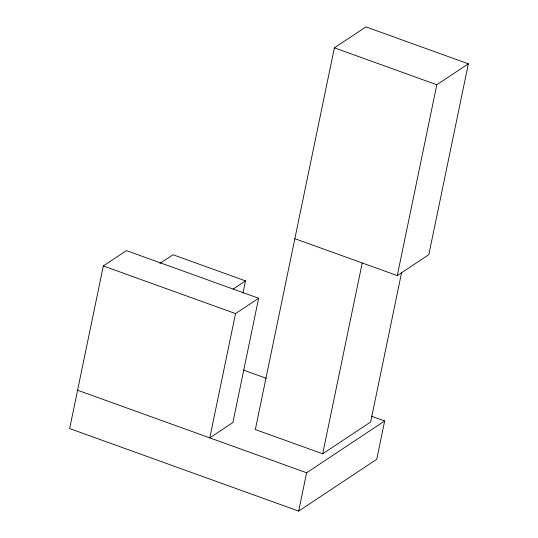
<?xml version="1.0" encoding="UTF-8"?>
<svg xmlns="http://www.w3.org/2000/svg" width="538" height="538" viewBox="0 0 538 538"><rect width="100%" height="100%" fill="white"/><g stroke="black" fill="none" stroke-linecap="round" stroke-linejoin="round"><path stroke-width="0.81" d="M258.63 298.254L235.523 313.593L209.786 437.878L232.893 422.545L258.63 298.254L126.43 250.614L103.323 265.947L69.644 428.564L298.677 511.1L376.748 459.291L384.683 420.958L371.26 416.123M242.947 293.183L245.496 280.876L172.98 254.743L159.887 263.438M294.851 238.69L397.286 275.597L428.826 254.662L468.356 63.814L365.921 26.9L334.374 47.835L255.328 429.539L322.692 453.816L370.662 421.98L401.664 272.262M298.677 511.1L306.613 472.774L384.683 420.958M322.692 453.816L362.215 262.961M397.286 275.597L436.809 84.748L468.356 63.814M233.089 289.108L245.496 280.876M334.374 47.835L436.809 84.748M103.323 265.947L235.523 313.593M243.317 370.016L266.223 378.268M77.586 390.238L306.613 472.774"/></g></svg>
